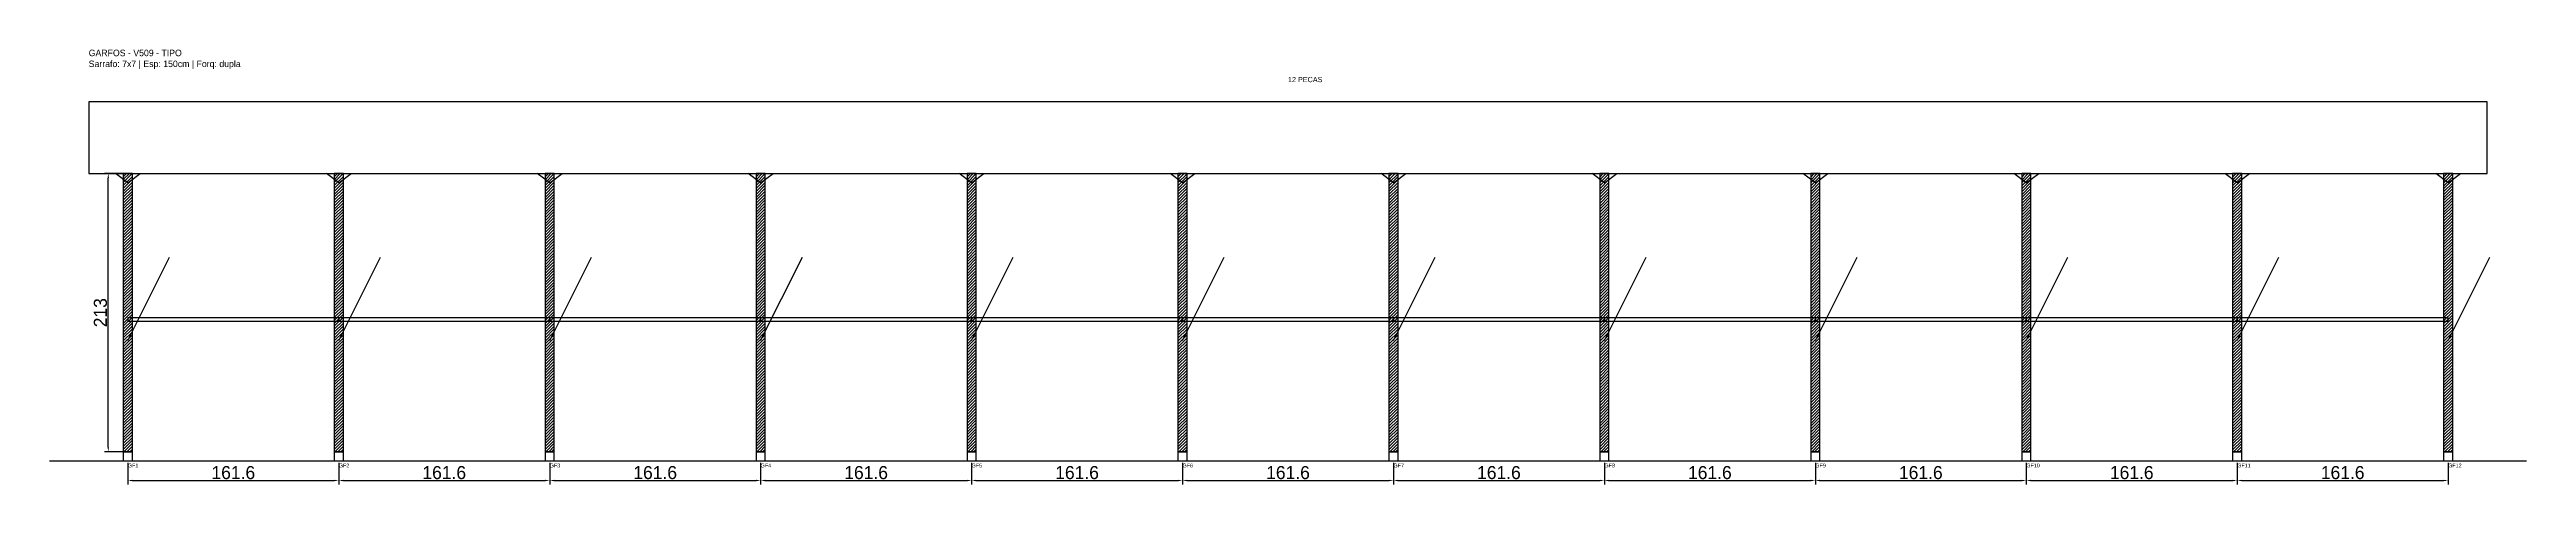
# Model space of a CAD drawing. Header units: metres. Extents: x -30 to 1868, y -25 to 308.
import ezdxf

# ---------------------------------------------------------------- set-up
doc = ezdxf.new("R2010")
doc.units = ezdxf.units.M
for name, color, linetype in [('BARRA_ANCORAGEM', 1, 'Continuous'), ('COTA', 241, 'Continuous'), ('GARFOS OK', 3, 'Continuous'), ('NOME DA VIGA', 6, 'Continuous'), ('SARR_7x7', 40, 'Continuous'), ('TIRAS REESCORAMENTO', 252, 'Continuous'), ('VIGAS', 3, 'Continuous')]:
    doc.layers.add(name, color=color, linetype=linetype)
doc.dimstyles.new('EZ DXF', dxfattribs={"dimtxt": 10, "dimasz": 3.5, "dimexe": 3, "dimexo": 1.5, "dimgap": 1, "dimtad": 1, "dimdec": 1, "dimdsep": 46, "dimcen": 2.5, "dimazin": 3, "dimtfac": 1, "dimtmove": 0, "dimatfit": 3})

msp = doc.modelspace()

# ---------------------------------------------------------------- hatches: boundary and pattern name
at = {"layer": 'COTA'}
h = msp.add_hatch(dxfattribs=at)
h.set_pattern_fill('ANSI31', scale=0.5)
h.paths.add_polyline_path([(26.5, 0), (33.5, 0), (33.5, 213), (26.5, 213)])
h = msp.add_hatch(dxfattribs=at)
h.set_pattern_fill('ANSI31', scale=0.5)
h.paths.add_polyline_path([(188.11, 0), (195.11, 0), (195.11, 213), (188.11, 213)])
h = msp.add_hatch(dxfattribs=at)
h.set_pattern_fill('ANSI31', scale=0.5)
h.paths.add_polyline_path([(349.72, 0), (356.72, 0), (356.72, 213), (349.72, 213)])
h = msp.add_hatch(dxfattribs=at)
h.set_pattern_fill('ANSI31', scale=0.5)
h.paths.add_polyline_path([(511.33, 0), (518.33, 0), (518.33, 213), (511.33, 213)])
h = msp.add_hatch(dxfattribs=at)
h.set_pattern_fill('ANSI31', scale=0.5)
h.paths.add_polyline_path([(672.94, 0), (679.94, 0), (679.94, 213), (672.94, 213)])
h = msp.add_hatch(dxfattribs=at)
h.set_pattern_fill('ANSI31', scale=0.5)
h.paths.add_polyline_path([(834.55, 0), (841.55, 0), (841.55, 213), (834.55, 213)])
h = msp.add_hatch(dxfattribs=at)
h.set_pattern_fill('ANSI31', scale=0.5)
h.paths.add_polyline_path([(996.17, 0), (1003.17, 0), (1003.17, 213), (996.17, 213)])
h = msp.add_hatch(dxfattribs=at)
h.set_pattern_fill('ANSI31', scale=0.5)
h.paths.add_polyline_path([(1157.78, 0), (1164.78, 0), (1164.78, 213), (1157.78, 213)])
h = msp.add_hatch(dxfattribs=at)
h.set_pattern_fill('ANSI31', scale=0.5)
h.paths.add_polyline_path([(1319.39, 0), (1326.39, 0), (1326.39, 213), (1319.39, 213)])
h = msp.add_hatch(dxfattribs=at)
h.set_pattern_fill('ANSI31', scale=0.5)
h.paths.add_polyline_path([(1481, 0), (1488, 0), (1488, 213), (1481, 213)])
h = msp.add_hatch(dxfattribs=at)
h.set_pattern_fill('ANSI31', scale=0.5)
h.paths.add_polyline_path([(1642.61, 0), (1649.61, 0), (1649.61, 213), (1642.61, 213)])
h = msp.add_hatch(dxfattribs=at)
h.set_pattern_fill('ANSI31', scale=0.5)
h.paths.add_polyline_path([(1804.22, 0), (1811.22, 0), (1811.22, 213), (1804.22, 213)])

# ---------------------------------------------------------------- linework, layer by layer
at = {"layer": 'BARRA_ANCORAGEM'}
for p, q in [((30, 85.2), (61.95, 149.1)), ((191.61, 85.2), (223.56, 149.1)), ((353.22, 85.2), (385.17, 149.1)), ((514.83, 85.2), (546.78, 149.1)), ((676.44, 85.2), (708.39, 149.1)), ((838.05, 85.2), (870, 149.1)), ((999.67, 85.2), (1031.62, 149.1)), ((1161.28, 85.2), (1193.23, 149.1)), ((1322.89, 85.2), (1354.84, 149.1)), ((1484.5, 85.2), (1516.45, 149.1)), ((1646.11, 85.2), (1678.06, 149.1)), ((1807.72, 85.2), (1839.67, 149.1))]:
    msp.add_line(p, q, dxfattribs=at)
at = {"layer": 'GARFOS OK'}
for p, q in [((30, 206), (20.5, 213)), ((20.5, 213), (39.5, 213)), ((30, 206), (39.5, 213)), ((191.61, 206), (182.11, 213)), ((182.11, 213), (201.11, 213)), ((191.61, 206), (201.11, 213)), ((353.22, 206), (343.72, 213)), ((343.72, 213), (362.72, 213)), ((353.22, 206), (362.72, 213)), ((514.83, 206), (505.33, 213)), ((505.33, 213), (524.33, 213)), ((514.83, 206), (524.33, 213)), ((676.44, 206), (666.94, 213)), ((666.94, 213), (685.94, 213)), ((676.44, 206), (685.94, 213)), ((838.05, 206), (828.55, 213)), ((828.55, 213), (847.55, 213)), ((838.05, 206), (847.55, 213)), ((999.67, 206), (990.17, 213)), ((990.17, 213), (1009.17, 213)), ((999.67, 206), (1009.17, 213)), ((1161.28, 206), (1151.78, 213)), ((1151.78, 213), (1170.78, 213)), ((1161.28, 206), (1170.78, 213)), ((1322.89, 206), (1313.39, 213)), ((1313.39, 213), (1332.39, 213)), ((1322.89, 206), (1332.39, 213)), ((1484.5, 206), (1475, 213)), ((1475, 213), (1494, 213)), ((1484.5, 206), (1494, 213)), ((1646.11, 206), (1636.61, 213)), ((1636.61, 213), (1655.61, 213)), ((1646.11, 206), (1655.61, 213)), ((1807.72, 206), (1798.22, 213)), ((1798.22, 213), (1817.22, 213)), ((1807.72, 206), (1817.22, 213))]:
    msp.add_line(p, q, dxfattribs=at)
at = {"layer": 'GARFOS OK', "linetype": 'CONTINUOUS'}
msp.add_line((-30, -7), (1867.72, -7), dxfattribs=at)
at = {"layer": 'GARFOS OK'}
for points in [[(26.5, 0), (33.5, 0), (33.5, 213), (26.5, 213), (26.5, 0)], [(188.11, 0), (195.11, 0), (195.11, 213), (188.11, 213), (188.11, 0)], [(349.72, 0), (356.72, 0), (356.72, 213), (349.72, 213), (349.72, 0)], [(511.33, 0), (518.33, 0), (518.33, 213), (511.33, 213), (511.33, 0)], [(672.94, 0), (679.94, 0), (679.94, 213), (672.94, 213), (672.94, 0)], [(834.55, 0), (841.55, 0), (841.55, 213), (834.55, 213), (834.55, 0)], [(996.17, 0), (1003.17, 0), (1003.17, 213), (996.17, 213), (996.17, 0)], [(1157.78, 0), (1164.78, 0), (1164.78, 213), (1157.78, 213), (1157.78, 0)], [(1319.39, 0), (1326.39, 0), (1326.39, 213), (1319.39, 213), (1319.39, 0)], [(1481, 0), (1488, 0), (1488, 213), (1481, 213), (1481, 0)], [(1642.61, 0), (1649.61, 0), (1649.61, 213), (1642.61, 213), (1642.61, 0)], [(1804.22, 0), (1811.22, 0), (1811.22, 213), (1804.22, 213), (1804.22, 0)]]:
    msp.add_lwpolyline(points, dxfattribs=at)
at = {"layer": 'SARR_7x7'}
for points in [[(26.5, -7), (33.5, -7), (33.5, 0), (26.5, 0), (26.5, -7)], [(188.11, -7), (195.11, -7), (195.11, 0), (188.11, 0), (188.11, -7)], [(349.72, -7), (356.72, -7), (356.72, 0), (349.72, 0), (349.72, -7)], [(511.33, -7), (518.33, -7), (518.33, 0), (511.33, 0), (511.33, -7)], [(672.94, -7), (679.94, -7), (679.94, 0), (672.94, 0), (672.94, -7)], [(834.55, -7), (841.55, -7), (841.55, 0), (834.55, 0), (834.55, -7)], [(996.17, -7), (1003.17, -7), (1003.17, 0), (996.17, 0), (996.17, -7)], [(1157.78, -7), (1164.78, -7), (1164.78, 0), (1157.78, 0), (1157.78, -7)], [(1319.39, -7), (1326.39, -7), (1326.39, 0), (1319.39, 0), (1319.39, -7)], [(1481, -7), (1488, -7), (1488, 0), (1481, 0), (1481, -7)], [(1642.61, -7), (1649.61, -7), (1649.61, 0), (1642.61, 0), (1642.61, -7)], [(1804.22, -7), (1811.22, -7), (1811.22, 0), (1804.22, 0), (1804.22, -7)]]:
    msp.add_lwpolyline(points, dxfattribs=at)
at = {"layer": 'TIRAS REESCORAMENTO'}
for points in [[(30, 100), (191.61, 100), (191.61, 102.5), (30, 102.5), (30, 100)], [(191.61, 100), (353.22, 100), (353.22, 102.5), (191.61, 102.5), (191.61, 100)], [(353.22, 100), (514.83, 100), (514.83, 102.5), (353.22, 102.5), (353.22, 100)], [(514.83, 100), (676.44, 100), (676.44, 102.5), (514.83, 102.5), (514.83, 100)], [(676.44, 100), (838.05, 100), (838.05, 102.5), (676.44, 102.5), (676.44, 100)], [(838.05, 100), (999.67, 100), (999.67, 102.5), (838.05, 102.5), (838.05, 100)], [(999.67, 100), (1161.28, 100), (1161.28, 102.5), (999.67, 102.5), (999.67, 100)], [(1161.28, 100), (1322.89, 100), (1322.89, 102.5), (1161.28, 102.5), (1161.28, 100)], [(1322.89, 100), (1484.5, 100), (1484.5, 102.5), (1322.89, 102.5), (1322.89, 100)], [(1484.5, 100), (1646.11, 100), (1646.11, 102.5), (1484.5, 102.5), (1484.5, 100)], [(1646.11, 100), (1807.72, 100), (1807.72, 102.5), (1646.11, 102.5), (1646.11, 100)]]:
    msp.add_lwpolyline(points, dxfattribs=at)
at = {"layer": 'VIGAS'}
msp.add_lwpolyline([(0, 213), (1837.72, 213), (1837.72, 268), (0, 268), (0, 213)], dxfattribs=at)

# ---------------------------------------------------------------- texts
at = {"layer": 'NOME DA VIGA'}
for s, height, p in [('12 PECAS', 4, (918.86, 283)), ('GF1', 3, (30, -12)), ('GF2', 3, (191.61, -12)), ('GF3', 3, (353.22, -12)), ('GF4', 3, (514.83, -12)), ('GF5', 3, (676.44, -12)), ('GF6', 3, (838.05, -12)), ('GF7', 3, (999.67, -12)), ('GF8', 3, (1161.28, -12)), ('GF9', 3, (1322.89, -12)), ('GF10', 3, (1484.5, -12)), ('GF11', 3, (1646.11, -12)), ('GF12', 3, (1807.72, -12))]:
    msp.add_text(s, height=height, dxfattribs=at).set_placement(p)
at = {"layer": 'NOME DA VIGA', "insert": (0, 293), "char_height": 5, "attachment_point": 7}
msp.add_mtext('GARFOS - V509 - TIPO\\PSarrafo: 7x7 | Esp: 150cm | Forq: dupla', dxfattribs=at)

# ---------------------------------------------------------------- dimensions: what is measured, and where the dimension line sits
at = {"layer": 'COTA'}
msp.add_linear_dim(base=(15, 0), p1=(30, 0), p2=(30, 213), angle=90, dimstyle='EZ DXF', dxfattribs=at).render()
for base, p1, p2 in [((30, -22), (30, -7), (191.61, -7)), ((191.61, -22), (191.61, -7), (353.22, -7)), ((353.22, -22), (353.22, -7), (514.83, -7)), ((514.83, -22), (514.83, -7), (676.44, -7)), ((676.44, -22), (676.44, -7), (838.05, -7)), ((838.05, -22), (838.05, -7), (999.67, -7)), ((999.67, -22), (999.67, -7), (1161.28, -7)), ((1161.28, -22), (1161.28, -7), (1322.89, -7)), ((1322.89, -22), (1322.89, -7), (1484.5, -7)), ((1484.5, -22), (1484.5, -7), (1646.11, -7)), ((1646.11, -22), (1646.11, -7), (1807.72, -7))]:
    msp.add_linear_dim(base=base, p1=p1, p2=p2, dimstyle='EZ DXF', dxfattribs=at).render()

doc.saveas('drawing.dxf')
